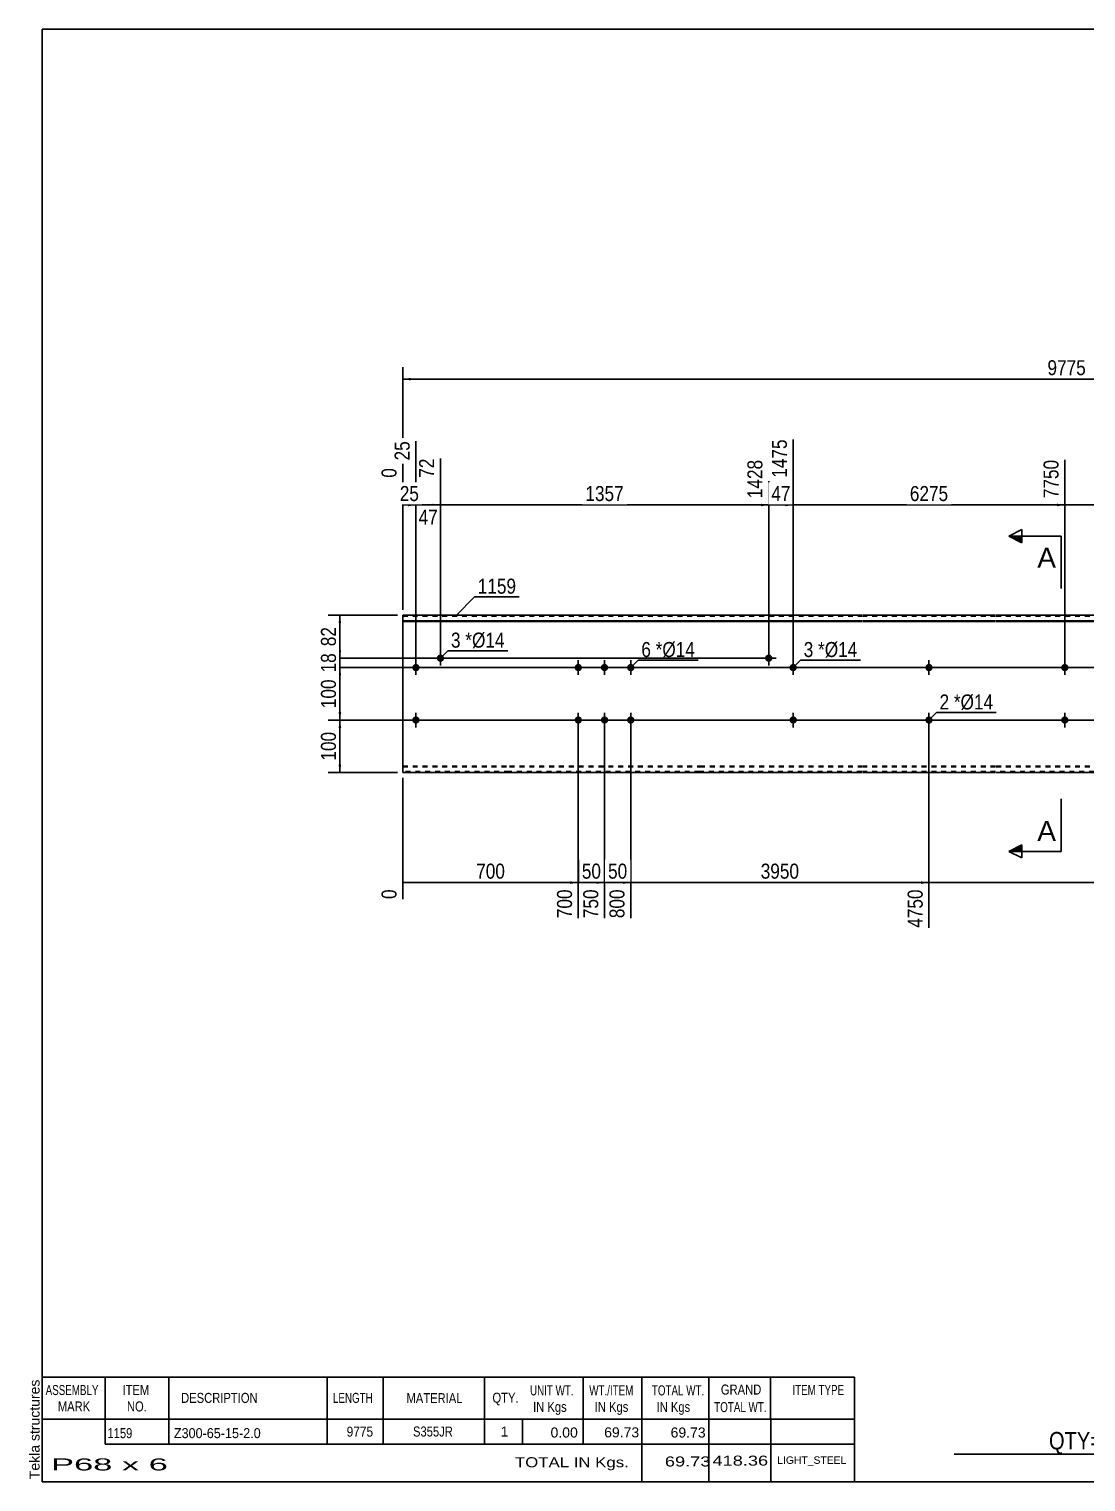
# Model space of a CAD drawing. Header units: millimetres. Extents: x -71 to 331, y -150 to 127.
# Drawn here: x -71.3 to 130.2, y -150.3 to 126.8 of the extents above; entities that cross this region are included whole.
import ezdxf

# ---------------------------------------------------------------- set-up
doc = ezdxf.new("R2010")
doc.units = ezdxf.units.MM
doc.linetypes.add('DXK_LINE_DOT1', pattern=[1.8814, 0.9407, -0.9407])
doc.styles.add('Arial', font='ARIAL.TTF', dxfattribs={"height": 0.2})
doc.styles.add('Arial Narrow', font='ARIALN.TTF', dxfattribs={"height": 0.2})

# ---------------------------------------------------------------- blocks, each defined once
blk = doc.blocks.new('Unknown-629086702-2102')
at = {"color": 5, "linetype": 'Continuous'}
for p, q in [((331.25, 126.75), (-68.75, 126.75)), ((-68.75, 126.75), (-68.75, -150.25)), ((331.25, -150.25), (331.25, 126.75)), ((-68.75, -150.25), (331.25, -150.25))]:
    blk.add_line(p, q, dxfattribs=at)
at = {"color": 174, "linetype": 'Continuous', "style": 'Arial'}
blk.add_text('Tekla structures', height=1.9102, rotation=90, dxfattribs=at).set_placement((-69.25, -149.75))
blk = doc.blocks.new('Bolt-629086702-1223 - 1203')
at = {"linetype": 'Continuous'}
blk.add_hatch(color=3, dxfattribs=at).paths.add_polyline_path([(1.8, 5, -1), (3.2, 5, -1)])
at = {"color": 3, "linetype": 'Continuous'}
for p, q in [((2.5, 3.6), (2.5, 6.4)), ((1.1, 5), (3.9, 5))]:
    blk.add_line(p, q, dxfattribs=at)
blk = doc.blocks.new('Part-629086702-1218 - 1203')
at = {"color": 2, "linetype": 'Continuous'}
for p, q in [((20.27, 15), (0, 15)), ((0, 15), (0, -15)), ((0, 13.94), (20.27, 13.94)), ((56.56, 15), (20.37, 15)), ((20.37, 13.94), (56.56, 13.94)), ((87.52, 15), (56.66, 15)), ((56.66, 13.94), (87.52, 13.94)), ((113.02, 15), (87.62, 15)), ((87.62, 13.94), (113.02, 13.94)), ((139.32, 15), (113.12, 15)), ((113.12, 13.94), (139.32, 13.94)), ((170.23, 15), (139.42, 15)), ((139.42, 13.94), (170.23, 13.94)), ((206.53, 15), (170.33, 15)), ((170.33, 13.94), (206.53, 13.94)), ((237.44, 15), (206.63, 15)), ((206.63, 13.94), (237.44, 13.94)), ((253.14, 15), (237.54, 15)), ((237.54, 13.94), (253.14, 13.94)), ((253.14, -15), (253.14, 15)), ((0, 13.8), (20.27, 13.8)), ((20.37, 13.8), (56.56, 13.8)), ((56.66, 13.8), (87.52, 13.8)), ((87.62, 13.8), (113.02, 13.8)), ((113.12, 13.8), (139.32, 13.8)), ((139.42, 13.8), (170.23, 13.8)), ((170.33, 13.8), (206.53, 13.8)), ((206.63, 13.8), (237.44, 13.8)), ((237.54, 13.8), (253.14, 13.8)), ((20.27, -15), (0, -15)), ((56.56, -15), (20.37, -15)), ((87.52, -15), (56.66, -15)), ((113.02, -15), (87.62, -15)), ((139.32, -15), (113.12, -15)), ((170.23, -15), (139.42, -15)), ((206.53, -15), (170.33, -15)), ((237.44, -15), (206.63, -15)), ((253.14, -15), (237.54, -15))]:
    blk.add_line(p, q, dxfattribs=at)
at = {"color": 7, "linetype": 'DXK_LINE_DOT1'}
for p, q in [((0, 14.8), (20.27, 14.8)), ((20.37, 14.8), (56.56, 14.8)), ((56.66, 14.8), (87.52, 14.8)), ((87.62, 14.8), (113.02, 14.8)), ((113.12, 14.8), (139.32, 14.8)), ((139.42, 14.8), (170.23, 14.8)), ((170.33, 14.8), (206.53, 14.8)), ((206.63, 14.8), (237.44, 14.8)), ((237.54, 14.8), (253.14, 14.8)), ((0, -13.8), (20.27, -13.8)), ((20.37, -13.8), (56.56, -13.8)), ((56.66, -13.8), (87.52, -13.8)), ((87.62, -13.8), (113.02, -13.8)), ((113.12, -13.8), (139.32, -13.8)), ((139.42, -13.8), (170.23, -13.8)), ((170.33, -13.8), (206.53, -13.8)), ((206.63, -13.8), (237.44, -13.8)), ((237.54, -13.8), (253.14, -13.8)), ((0, -13.94), (20.27, -13.94)), ((20.27, -14.8), (0, -14.8)), ((20.37, -13.94), (56.56, -13.94)), ((56.56, -14.8), (20.37, -14.8)), ((56.66, -13.94), (87.52, -13.94)), ((87.52, -14.8), (56.66, -14.8)), ((87.62, -13.94), (113.02, -13.94)), ((113.02, -14.8), (87.62, -14.8)), ((113.12, -13.94), (139.32, -13.94)), ((139.32, -14.8), (113.12, -14.8)), ((139.42, -13.94), (170.23, -13.94)), ((170.23, -14.8), (139.42, -14.8)), ((170.33, -13.94), (206.53, -13.94)), ((206.53, -14.8), (170.33, -14.8)), ((206.63, -13.94), (237.44, -13.94)), ((237.44, -14.8), (206.63, -14.8)), ((237.54, -13.94), (253.14, -13.94)), ((253.14, -14.8), (237.54, -14.8))]:
    blk.add_line(p, q, dxfattribs=at)
blk = doc.blocks.new('Bolt-629086702-1219 - 1203')
at = {"linetype": 'Continuous'}
for points in [[(32.76, 5, -1), (34.16, 5, -1)], [(37.76, 5, -1), (39.16, 5, -1)], [(42.76, 5, -1), (44.16, 5, -1)], [(32.76, -5, -1), (34.16, -5, -1)], [(37.76, -5, -1), (39.16, -5, -1)], [(42.76, -5, -1), (44.16, -5, -1)]]:
    blk.add_hatch(color=3, dxfattribs=at).paths.add_polyline_path(points)
at = {"color": 3, "linetype": 'Continuous'}
for p, q in [((33.46, 3.6), (33.46, 6.4)), ((38.46, 3.6), (38.46, 6.4)), ((43.46, 3.6), (43.46, 6.4)), ((32.06, 5), (34.86, 5)), ((37.06, 5), (39.86, 5)), ((42.06, 5), (44.86, 5)), ((32.06, -5), (34.86, -5)), ((33.46, -6.4), (33.46, -3.6)), ((37.06, -5), (39.86, -5)), ((38.46, -6.4), (38.46, -3.6)), ((42.06, -5), (44.86, -5)), ((43.46, -6.4), (43.46, -3.6))]:
    blk.add_line(p, q, dxfattribs=at)
blk = doc.blocks.new('Bolt-629086702-1220 - 1203')
at = {"linetype": 'Continuous'}
blk.add_hatch(color=3, dxfattribs=at).paths.add_polyline_path([(69.06, 6.79, -1), (70.46, 6.79, -1)])
at = {"color": 3, "linetype": 'Continuous'}
for p, q in [((68.36, 6.79), (71.16, 6.79)), ((69.76, 5.39), (69.76, 8.19))]:
    blk.add_line(p, q, dxfattribs=at)
blk = doc.blocks.new('Bolt-629086702-1221 - 1203')
at = {"linetype": 'Continuous'}
blk.add_hatch(color=3, dxfattribs=at).paths.add_polyline_path([(6.47, 6.79, -1), (7.87, 6.79, -1)])
at = {"color": 3, "linetype": 'Continuous'}
for p, q in [((5.77, 6.79), (8.57, 6.79)), ((7.17, 5.39), (7.17, 8.19))]:
    blk.add_line(p, q, dxfattribs=at)
blk = doc.blocks.new('Bolt-629086702-1222 - 1203')
at = {"linetype": 'Continuous'}
blk.add_hatch(color=3, dxfattribs=at).paths.add_polyline_path([(73.73, 5, -1), (75.13, 5, -1)])
at = {"color": 3, "linetype": 'Continuous'}
for p, q in [((74.43, 3.6), (74.43, 6.4)), ((73.03, 5), (75.83, 5))]:
    blk.add_line(p, q, dxfattribs=at)
blk = doc.blocks.new('Bolt-629086702-1231 - 1203')
at = {"linetype": 'Continuous'}
blk.add_hatch(color=3, dxfattribs=at).paths.add_polyline_path([(1.8, -5, -1), (3.2, -5, -1)])
at = {"color": 3, "linetype": 'Continuous'}
for p, q in [((1.1, -5), (3.9, -5)), ((2.5, -6.4), (2.5, -3.6))]:
    blk.add_line(p, q, dxfattribs=at)
blk = doc.blocks.new('Bolt-629086702-1232 - 1203')
at = {"linetype": 'Continuous'}
blk.add_hatch(color=3, dxfattribs=at).paths.add_polyline_path([(73.73, -5, -1), (75.13, -5, -1)])
at = {"color": 3, "linetype": 'Continuous'}
for p, q in [((73.03, -5), (75.83, -5)), ((74.43, -6.4), (74.43, -3.6))]:
    blk.add_line(p, q, dxfattribs=at)
blk = doc.blocks.new('Bolt-629086702-1233 - 1203')
at = {"linetype": 'Continuous'}
for points in [[(125.52, 5, -1), (126.92, 5, -1)], [(249.94, 5, -1), (251.34, 5, -1)]]:
    blk.add_hatch(color=3, dxfattribs=at).paths.add_polyline_path(points)
at = {"color": 3, "linetype": 'Continuous'}
for p, q in [((126.22, 3.6), (126.22, 6.4)), ((250.64, 3.6), (250.64, 6.4)), ((124.82, 5), (127.62, 5)), ((249.24, 5), (252.04, 5))]:
    blk.add_line(p, q, dxfattribs=at)
blk = doc.blocks.new('Bolt-629086702-1234 - 1203')
at = {"linetype": 'Continuous'}
for points in [[(125.52, -5, -1), (126.92, -5, -1)], [(249.94, -5, -1), (251.34, -5, -1)]]:
    blk.add_hatch(color=3, dxfattribs=at).paths.add_polyline_path(points)
at = {"color": 3, "linetype": 'Continuous'}
for p, q in [((124.82, -5), (127.62, -5)), ((126.22, -6.4), (126.22, -3.6)), ((249.24, -5), (252.04, -5)), ((250.64, -6.4), (250.64, -3.6))]:
    blk.add_line(p, q, dxfattribs=at)
blk = doc.blocks.new('Bolt-629086702-1235 - 1203')
at = {"linetype": 'Continuous'}
for points in [[(101.02, 5, -1), (99.62, 5, -1)], [(101.02, -5, -1), (99.62, -5, -1)]]:
    blk.add_hatch(color=3, dxfattribs=at).paths.add_polyline_path(points)
at = {"color": 3, "linetype": 'Continuous'}
for p, q in [((100.32, 6.4), (100.32, 3.6)), ((98.92, 5), (101.72, 5)), ((98.92, -5), (101.72, -5)), ((100.32, -3.6), (100.32, -6.4))]:
    blk.add_line(p, q, dxfattribs=at)
blk = doc.blocks.new('StraightDimension-629086702-1392 - 1203')
at = {"linetype": 'Continuous'}
for points in [[(264.25, 8.41), (264, 6.91), (263.75, 8.41)], [(263.75, 3.5), (264, 5), (264.25, 3.5)]]:
    blk.add_hatch(color=7, dxfattribs=at).paths.add_polyline_path(points)
at = {"color": 7, "linetype": 'Continuous'}
for p, q in [((220.72, 6.91), (266.4, 6.91)), ((264, 5), (264, 6.91)), ((3.5, 5), (266.4, 5))]:
    blk.add_line(p, q, dxfattribs=at)
at = {"color": 0}
blk.add_wipeout([(263.85, 8.38), (259.65, 8.38), (259.65, 3.53), (263.85, 3.53)], dxfattribs=at)
at = {"color": 3, "style": 'Arial Narrow'}
blk.add_text('19', height=2.863, rotation=90.0002, dxfattribs=at).set_placement((263.25, 4.13))
blk = doc.blocks.new('StraightDimension-629086702-1284 - 1203')
at = {"linetype": 'Continuous'}
blk.add_hatch(color=7, dxfattribs=at).paths.add_polyline_path([(5.67, 36.25), (7.17, 36), (5.67, 35.75)])
at = {"color": 7, "linetype": 'Continuous'}
for p, q in [((2.5, 6), (2.5, 48.16)), ((7.17, 7.79), (7.17, 44.86)), ((2.5, 36), (7.17, 36))]:
    blk.add_line(p, q, dxfattribs=at)
at = {"color": 0, "linetype": 'Continuous'}
blk.add_wipeout([(6.57, 45.46), (2.37, 45.46), (2.37, 40.6), (6.57, 40.6)], dxfattribs=at)
at = {"color": 0}
blk.add_wipeout([(7.26, 31.65), (7.26, 35.85), (2.41, 35.85), (2.41, 31.65)], dxfattribs=at)
at = {"color": 3, "linetype": 'Continuous', "style": 'Arial Narrow'}
blk.add_text('72', height=2.863, rotation=90.0002, dxfattribs=at).set_placement((5.97, 41.2))
at = {"color": 3, "style": 'Arial Narrow'}
blk.add_text('47', height=2.863, dxfattribs=at).set_placement((3.01, 32.25))
blk = doc.blocks.new('StraightDimension-629086702-1411 - 1203')
at = {"linetype": 'Continuous'}
for points in [[(1.5, 59.75), (0, 60), (1.5, 60.25)], [(251.64, 60.25), (253.14, 60), (251.64, 59.75)]]:
    blk.add_hatch(color=7, dxfattribs=at).paths.add_polyline_path(points)
at = {"color": 7, "linetype": 'Continuous'}
for p, q in [((0, 16), (0, 62.25)), ((253.14, 16), (253.14, 62.25)), ((0, 60), (253.14, 60))]:
    blk.add_line(p, q, dxfattribs=at)
at = {"color": 0}
blk.add_wipeout([(130.82, 60.15), (130.82, 64.35), (122.31, 64.35), (122.31, 60.15)], dxfattribs=at)
at = {"color": 3, "style": 'Arial Narrow'}
blk.add_text('9775', height=2.863, dxfattribs=at).set_placement((122.91, 60.75))
blk = doc.blocks.new('StraightDimension-629086702-1283 - 1203')
at = {"linetype": 'Continuous'}
blk.add_hatch(color=7, dxfattribs=at).paths.add_polyline_path([(68.26, 36.25), (69.76, 36), (68.26, 35.75)])
at = {"color": 7, "linetype": 'Continuous'}
for p, q in [((7.17, 7.79), (7.17, 44.86)), ((69.76, 7.79), (69.76, 44.61)), ((7.17, 36), (69.76, 36))]:
    blk.add_line(p, q, dxfattribs=at)
at = {"color": 0, "linetype": 'Continuous'}
blk.add_wipeout([(69.16, 45.21), (64.96, 45.21), (64.96, 36.7), (69.16, 36.7)], dxfattribs=at)
at = {"color": 0}
blk.add_wipeout([(42.72, 36.15), (42.72, 40.35), (34.21, 40.35), (34.21, 36.15)], dxfattribs=at)
at = {"color": 3, "linetype": 'Continuous', "style": 'Arial Narrow'}
blk.add_text('1428', height=2.863, rotation=90.0002, dxfattribs=at).set_placement((68.56, 37.3))
at = {"color": 3, "style": 'Arial Narrow'}
blk.add_text('1357', height=2.863, dxfattribs=at).set_placement((34.81, 36.75))
blk = doc.blocks.new('StraightDimension-629086702-1342 - 1203')
at = {"linetype": 'Continuous'}
blk.add_hatch(color=7, dxfattribs=at).paths.add_polyline_path([(98.82, -35.75), (100.32, -36), (98.82, -36.25)])
at = {"color": 7, "linetype": 'Continuous'}
for p, q in [((43.46, -6), (43.46, -42.78)), ((100.32, -6), (100.32, -44.61)), ((43.46, -36), (100.32, -36))]:
    blk.add_line(p, q, dxfattribs=at)
at = {"color": 0}
blk.add_wipeout([(76.15, -35.85), (76.15, -31.65), (67.64, -31.65), (67.64, -35.85)], dxfattribs=at)
at = {"color": 0, "linetype": 'Continuous'}
blk.add_wipeout([(99.72, -36.7), (95.52, -36.7), (95.52, -45.21), (99.72, -45.21)], dxfattribs=at)
at = {"color": 3, "style": 'Arial Narrow'}
blk.add_text('3950', height=2.863, dxfattribs=at).set_placement((68.24, -35.25))
at = {"color": 3, "linetype": 'Continuous', "style": 'Arial Narrow'}
blk.add_text('4750', height=2.863, rotation=90.0002, dxfattribs=at).set_placement((99.12, -44.61))
blk = doc.blocks.new('StraightDimension-629086702-1282 - 1203')
at = {"linetype": 'Continuous'}
blk.add_hatch(color=7, dxfattribs=at).paths.add_polyline_path([(72.93, 36.25), (74.43, 36), (72.93, 35.75)])
at = {"color": 7, "linetype": 'Continuous'}
for p, q in [((74.43, 6), (74.43, 48.51)), ((69.76, 7.79), (69.76, 44.61)), ((69.76, 36), (74.43, 36))]:
    blk.add_line(p, q, dxfattribs=at)
at = {"color": 0}
blk.add_wipeout([(74.52, 36.15), (74.52, 40.35), (69.66, 40.35), (69.66, 36.15)], dxfattribs=at)
at = {"color": 0, "linetype": 'Continuous'}
blk.add_wipeout([(73.83, 49.11), (69.63, 49.11), (69.63, 40.6), (73.83, 40.6)], dxfattribs=at)
at = {"color": 3, "linetype": 'Continuous', "style": 'Arial Narrow'}
blk.add_text('1475', height=2.863, rotation=90.0002, dxfattribs=at).set_placement((73.23, 41.2))
at = {"color": 3, "style": 'Arial Narrow'}
blk.add_text('47', height=2.863, dxfattribs=at).set_placement((70.26, 36.75))
blk = doc.blocks.new('StraightDimension-629086702-1361 - 1203')
at = {"linetype": 'Continuous'}
for points in [[(-12.25, 13.5), (-12, 15), (-11.75, 13.5)], [(-11.75, 8.29), (-12, 6.79), (-12.25, 8.29)]]:
    blk.add_hatch(color=7, dxfattribs=at).paths.add_polyline_path(points)
at = {"color": 7, "linetype": 'Continuous'}
for p, q in [((-1, 15), (-14.25, 15)), ((-12, 6.79), (-12, 15)), ((68.76, 6.79), (-14.25, 6.79))]:
    blk.add_line(p, q, dxfattribs=at)
at = {"color": 0}
blk.add_wipeout([(-12.15, 13.32), (-16.35, 13.32), (-16.35, 8.47), (-12.15, 8.47)], dxfattribs=at)
at = {"color": 3, "style": 'Arial Narrow'}
blk.add_text('82', height=2.863, rotation=90.0002, dxfattribs=at).set_placement((-12.75, 9.07))
blk = doc.blocks.new('StraightDimension-629086702-1344 - 1203')
at = {"linetype": 'Continuous'}
blk.add_hatch(color=7, dxfattribs=at).paths.add_polyline_path([(36.96, -35.75), (38.46, -36), (36.96, -36.25)])
at = {"color": 7, "linetype": 'Continuous'}
for p, q in [((33.46, -6), (33.46, -42.78)), ((38.46, -6), (38.46, -42.78)), ((33.46, -36), (38.46, -36))]:
    blk.add_line(p, q, dxfattribs=at)
at = {"color": 0}
blk.add_wipeout([(38.39, -35.85), (38.39, -31.65), (33.53, -31.65), (33.53, -35.85)], dxfattribs=at)
at = {"color": 3, "style": 'Arial Narrow'}
blk.add_text('50', height=2.863, dxfattribs=at).set_placement((34.13, -35.25))
at = {"color": 0, "linetype": 'Continuous'}
blk.add_wipeout([(37.86, -36.7), (33.66, -36.7), (33.66, -43.38), (37.86, -43.38)], dxfattribs=at)
at = {"color": 3, "linetype": 'Continuous', "style": 'Arial Narrow'}
blk.add_text('750', height=2.863, rotation=90.0002, dxfattribs=at).set_placement((37.26, -42.78))
blk = doc.blocks.new('StraightDimension-629086702-1280 - 1203')
at = {"linetype": 'Continuous'}
blk.add_hatch(color=7, dxfattribs=at).paths.add_polyline_path([(151.01, 36.25), (152.51, 36), (151.01, 35.75)])
at = {"color": 7, "linetype": 'Continuous'}
for p, q in [((126.22, 6), (126.22, 44.61)), ((152.51, 6), (152.51, 44.61)), ((126.22, 36), (152.51, 36))]:
    blk.add_line(p, q, dxfattribs=at)
at = {"color": 0, "linetype": 'Continuous'}
blk.add_wipeout([(151.91, 45.21), (147.71, 45.21), (147.71, 36.7), (151.91, 36.7)], dxfattribs=at)
at = {"color": 0}
blk.add_wipeout([(142.71, 36.15), (142.71, 40.35), (136.02, 40.35), (136.02, 36.15)], dxfattribs=at)
at = {"color": 3, "linetype": 'Continuous', "style": 'Arial Narrow'}
blk.add_text('8075', height=2.863, rotation=90.0002, dxfattribs=at).set_placement((151.31, 37.3))
at = {"color": 3, "style": 'Arial Narrow'}
blk.add_text('325', height=2.863, dxfattribs=at).set_placement((136.62, 36.75))
blk = doc.blocks.new('StraightDimension-629086702-1364 - 1203')
at = {"linetype": 'Continuous'}
for points in [[(-12.25, -6.5), (-12, -5), (-11.75, -6.5)], [(-11.75, -13.5), (-12, -15), (-12.25, -13.5)]]:
    blk.add_hatch(color=7, dxfattribs=at).paths.add_polyline_path(points)
at = {"color": 7, "linetype": 'Continuous'}
for p, q in [((125.22, -5), (-14.25, -5)), ((-12, -15), (-12, -5)), ((-1, -15), (-14.25, -15))]:
    blk.add_line(p, q, dxfattribs=at)
at = {"color": 0}
blk.add_wipeout([(-12.15, -6.66), (-16.35, -6.66), (-16.35, -13.34), (-12.15, -13.34)], dxfattribs=at)
at = {"color": 3, "style": 'Arial Narrow'}
blk.add_text('100', height=2.863, rotation=90.0002, dxfattribs=at).set_placement((-12.75, -12.74))
blk = doc.blocks.new('StraightDimension-629086702-1363 - 1203')
at = {"linetype": 'Continuous'}
for points in [[(-12.25, 3.5), (-12, 5), (-11.75, 3.5)], [(-11.75, -3.5), (-12, -5), (-12.25, -3.5)]]:
    blk.add_hatch(color=7, dxfattribs=at).paths.add_polyline_path(points)
at = {"color": 7, "linetype": 'Continuous'}
for p, q in [((125.22, 5), (-14.25, 5)), ((-12, -5), (-12, 5)), ((125.22, -5), (-14.25, -5))]:
    blk.add_line(p, q, dxfattribs=at)
at = {"color": 0}
blk.add_wipeout([(-12.15, 3.34), (-16.35, 3.34), (-16.35, -3.34), (-12.15, -3.34)], dxfattribs=at)
at = {"color": 3, "style": 'Arial Narrow'}
blk.add_text('100', height=2.863, rotation=90.0002, dxfattribs=at).set_placement((-12.75, -2.74))
blk = doc.blocks.new('StraightDimension-629086702-1341 - 1203')
at = {"linetype": 'Continuous'}
blk.add_hatch(color=7, dxfattribs=at).paths.add_polyline_path([(251.64, -35.75), (253.14, -36), (251.64, -36.25)])
at = {"color": 7, "linetype": 'Continuous'}
for p, q in [((100.32, -6), (100.32, -44.61)), ((253.14, -16), (253.14, -44.61)), ((100.32, -36), (253.14, -36))]:
    blk.add_line(p, q, dxfattribs=at)
at = {"color": 0}
blk.add_wipeout([(180.99, -35.85), (180.99, -31.65), (172.47, -31.65), (172.47, -35.85)], dxfattribs=at)
at = {"color": 0, "linetype": 'Continuous'}
blk.add_wipeout([(252.54, -36.7), (248.34, -36.7), (248.34, -45.21), (252.54, -45.21)], dxfattribs=at)
at = {"color": 3, "style": 'Arial Narrow'}
blk.add_text('5025', height=2.863, dxfattribs=at).set_placement((173.07, -35.25))
at = {"color": 3, "linetype": 'Continuous', "style": 'Arial Narrow'}
blk.add_text('9775', height=2.863, rotation=90.0002, dxfattribs=at).set_placement((251.94, -44.61))
blk = doc.blocks.new('StraightDimension-629086702-1362 - 1203')
at = {"linetype": 'Continuous'}
for points in [[(-11.75, 8.29), (-12, 6.79), (-12.25, 8.29)], [(-12.25, 3.5), (-12, 5), (-11.75, 3.5)]]:
    blk.add_hatch(color=7, dxfattribs=at).paths.add_polyline_path(points)
at = {"color": 7, "linetype": 'Continuous'}
for p, q in [((68.76, 6.79), (-14.25, 6.79)), ((-12, 5), (-12, 6.79)), ((125.22, 5), (-14.25, 5))]:
    blk.add_line(p, q, dxfattribs=at)
at = {"color": 0}
blk.add_wipeout([(-12.15, 8.32), (-16.35, 8.32), (-16.35, 3.47), (-12.15, 3.47)], dxfattribs=at)
at = {"color": 3, "style": 'Arial Narrow'}
blk.add_text('18', height=2.863, rotation=90.0002, dxfattribs=at).set_placement((-12.75, 4.07))
blk = doc.blocks.new('StraightDimension-629086702-1393 - 1203')
at = {"linetype": 'Continuous'}
for points in [[(263.75, 3.5), (264, 5), (264.25, 3.5)], [(264.25, -3.5), (264, -5), (263.75, -3.5)]]:
    blk.add_hatch(color=7, dxfattribs=at).paths.add_polyline_path(points)
at = {"color": 7, "linetype": 'Continuous'}
for p, q in [((3.5, 5), (266.4, 5)), ((264, -5), (264, 5)), ((3.5, -5), (266.4, -5))]:
    blk.add_line(p, q, dxfattribs=at)
at = {"color": 0}
blk.add_wipeout([(263.85, 3.34), (259.65, 3.34), (259.65, -3.34), (263.85, -3.34)], dxfattribs=at)
at = {"color": 3, "style": 'Arial Narrow'}
blk.add_text('100', height=2.863, rotation=90.0002, dxfattribs=at).set_placement((263.25, -2.74))
blk = doc.blocks.new('StraightDimension-629086702-1394 - 1203')
at = {"linetype": 'Continuous'}
for points in [[(263.75, -6.5), (264, -5), (264.25, -6.5)], [(264.25, -13.5), (264, -15), (263.75, -13.5)]]:
    blk.add_hatch(color=7, dxfattribs=at).paths.add_polyline_path(points)
at = {"color": 7, "linetype": 'Continuous'}
for p, q in [((3.5, -5), (266.4, -5)), ((264, -15), (264, -5)), ((254.14, -15), (266.4, -15))]:
    blk.add_line(p, q, dxfattribs=at)
at = {"color": 0}
blk.add_wipeout([(263.85, -6.66), (259.65, -6.66), (259.65, -13.34), (263.85, -13.34)], dxfattribs=at)
at = {"color": 3, "style": 'Arial Narrow'}
blk.add_text('100', height=2.863, rotation=90.0002, dxfattribs=at).set_placement((263.25, -12.74))
blk = doc.blocks.new('StraightDimension-629086702-1345 - 1203')
at = {"linetype": 'Continuous'}
blk.add_hatch(color=7, dxfattribs=at).paths.add_polyline_path([(31.96, -35.75), (33.46, -36), (31.96, -36.25)])
at = {"color": 7, "linetype": 'Continuous'}
for p, q in [((33.46, -6), (33.46, -42.78)), ((0, -16), (0, -39.13)), ((0, -36), (33.46, -36))]:
    blk.add_line(p, q, dxfattribs=at)
at = {"color": 0}
blk.add_wipeout([(20.07, -35.85), (20.07, -31.65), (13.39, -31.65), (13.39, -35.85)], dxfattribs=at)
at = {"color": 0, "linetype": 'Continuous'}
for points in [[(-0.6, -36.7), (-4.8, -36.7), (-4.8, -39.73), (-0.6, -39.73)], [(32.86, -36.7), (28.66, -36.7), (28.66, -43.38), (32.86, -43.38)]]:
    blk.add_wipeout(points, dxfattribs=at)
at = {"color": 3, "style": 'Arial Narrow'}
blk.add_text('700', height=2.863, dxfattribs=at).set_placement((13.99, -35.25))
at = {"color": 3, "linetype": 'Continuous', "style": 'Arial Narrow'}
for s, height, p in [('0', 2.86, (-1.2, -39.13)), ('700', 2.863, (32.26, -42.78))]:
    blk.add_text(s, height=height, rotation=90.0002, dxfattribs=at).set_placement(p)
blk = doc.blocks.new('StraightDimension-629086702-1281 - 1203')
at = {"linetype": 'Continuous'}
blk.add_hatch(color=7, dxfattribs=at).paths.add_polyline_path([(124.72, 36.25), (126.22, 36), (124.72, 35.75)])
at = {"color": 7, "linetype": 'Continuous'}
for p, q in [((74.43, 6), (74.43, 48.51)), ((126.22, 6), (126.22, 44.61)), ((74.43, 36), (126.22, 36))]:
    blk.add_line(p, q, dxfattribs=at)
at = {"color": 0, "linetype": 'Continuous'}
blk.add_wipeout([(125.62, 45.21), (121.42, 45.21), (121.42, 36.7), (125.62, 36.7)], dxfattribs=at)
at = {"color": 0}
blk.add_wipeout([(104.58, 36.15), (104.58, 40.35), (96.07, 40.35), (96.07, 36.15)], dxfattribs=at)
at = {"color": 3, "linetype": 'Continuous', "style": 'Arial Narrow'}
blk.add_text('7750', height=2.863, rotation=90.0002, dxfattribs=at).set_placement((125.02, 37.3))
at = {"color": 3, "style": 'Arial Narrow'}
blk.add_text('6275', height=2.863, dxfattribs=at).set_placement((96.67, 36.75))
blk = doc.blocks.new('StraightDimension-629086702-1285 - 1203')
at = {"linetype": 'Continuous'}
blk.add_hatch(color=7, dxfattribs=at).paths.add_polyline_path([(1, 36.25), (2.5, 36), (1, 35.75)])
at = {"color": 7, "linetype": 'Continuous'}
for p, q in [((2.5, 6), (2.5, 48.16)), ((0, 16), (0, 43.03)), ((0, 36), (2.5, 36))]:
    blk.add_line(p, q, dxfattribs=at)
at = {"color": 0, "linetype": 'Continuous'}
blk.add_wipeout([(1.9, 48.76), (-2.3, 48.76), (-2.3, 43.9), (1.9, 43.9)], dxfattribs=at)
at = {"color": 0}
blk.add_wipeout([(3.68, 36.15), (3.68, 40.35), (-1.18, 40.35), (-1.18, 36.15)], dxfattribs=at)
at = {"color": 0, "linetype": 'Continuous'}
blk.add_wipeout([(-0.6, 43.63), (-4.8, 43.63), (-4.8, 40.6), (-0.6, 40.6)], dxfattribs=at)
at = {"color": 3, "linetype": 'Continuous', "style": 'Arial Narrow'}
for s, height, p in [('25', 2.863, (1.3, 44.5)), ('0', 2.86, (-1.2, 41.2))]:
    blk.add_text(s, height=height, rotation=90.0002, dxfattribs=at).set_placement(p)
at = {"color": 3, "style": 'Arial Narrow'}
blk.add_text('25', height=2.863, dxfattribs=at).set_placement((-0.58, 36.75))
blk = doc.blocks.new('StraightDimension-629086702-1343 - 1203')
at = {"linetype": 'Continuous'}
blk.add_hatch(color=7, dxfattribs=at).paths.add_polyline_path([(41.96, -35.75), (43.46, -36), (41.96, -36.25)])
at = {"color": 7, "linetype": 'Continuous'}
for p, q in [((38.46, -6), (38.46, -42.78)), ((43.46, -6), (43.46, -42.78)), ((38.46, -36), (43.46, -36))]:
    blk.add_line(p, q, dxfattribs=at)
at = {"color": 0}
blk.add_wipeout([(43.39, -35.85), (43.39, -31.65), (38.53, -31.65), (38.53, -35.85)], dxfattribs=at)
at = {"color": 3, "style": 'Arial Narrow'}
blk.add_text('50', height=2.863, dxfattribs=at).set_placement((39.13, -35.25))
at = {"color": 0, "linetype": 'Continuous'}
blk.add_wipeout([(42.86, -36.7), (38.66, -36.7), (38.66, -43.38), (42.86, -43.38)], dxfattribs=at)
at = {"color": 3, "linetype": 'Continuous', "style": 'Arial Narrow'}
blk.add_text('800', height=2.863, rotation=90.0002, dxfattribs=at).set_placement((42.26, -42.78))
blk = doc.blocks.new('CBS_CALLOFF-629086702-2166')
at = {"color": 7, "linetype": 'Continuous'}
blk.add_line((105.13, -144.98), (221.36, -145), dxfattribs=at)
at = {"color": 3, "linetype": 'Continuous', "style": 'Arial Narrow'}
blk.add_text('QTY= 6 Nos.      COLD FORMED     MKD : P68', height=3.3405, dxfattribs=at).set_placement((123.2, -144.09))
blk = doc.blocks.new('CBS_BOM-629086702-2165')
at = {"color": 7, "linetype": 'Continuous'}
for p, q in [((-68.78, -138.28), (-68.78, -130.28)), ((-68.78, -130.28), (86.14, -130.28)), ((-56.78, -138.28), (-56.78, -130.28)), ((-44.59, -138.28), (-44.59, -130.28)), ((-14.43, -138.28), (-14.43, -130.28)), ((-3.75, -138.28), (-3.75, -130.28)), ((15.57, -138.28), (15.57, -130.28)), ((34.37, -138.28), (34.37, -130.28)), ((45.58, -138.28), (45.58, -130.28)), ((58.37, -138.28), (58.37, -130.28)), ((70.12, -138.28), (70.12, -130.28)), ((86.14, -130.29), (86.14, -138.27)), ((-68.78, -138.28), (86.14, -138.28)), ((-68.78, -143.08), (-68.78, -138.28)), ((-56.78, -143.08), (-56.78, -138.28)), ((-44.59, -143.08), (-44.59, -138.28)), ((-14.43, -143.08), (-14.43, -138.28)), ((-3.75, -143.08), (-3.75, -138.28)), ((15.57, -143.08), (15.57, -138.28)), ((22.83, -143.08), (22.83, -138.28)), ((34.37, -143.08), (34.37, -138.28)), ((45.58, -143.08), (45.58, -138.28)), ((58.37, -143.08), (58.37, -138.28)), ((70.14, -143.08), (70.14, -138.28)), ((86.14, -138.28), (86.14, -143.08)), ((-68.78, -150.28), (-68.78, -143.1)), ((-56.78, -143.08), (86.14, -143.08)), ((45.58, -150.28), (45.58, -143.1)), ((58.37, -150.28), (58.37, -143.1)), ((70.18, -150.28), (70.18, -143.1)), ((86.14, -143.08), (86.14, -150.28)), ((-68.78, -150.28), (86.14, -150.28))]:
    blk.add_line(p, q, dxfattribs=at)
at = {"color": 3, "linetype": 'Continuous', "style": 'Arial'}
for s, height, width, p in [('ASSEMBLY', 1.91, 0.7, (-68.1, -133.71)), ('ITEM', 1.91, 0.8, (-53.45, -133.71)), ('UNIT WT.', 1.91, 0.7, (24.26, -133.78)), ('WT./ITEM', 1.91, 0.7, (35.55, -133.78)), ('TOTAL WT.', 1.91, 0.7, (47.49, -133.78)), ('GRAND', 1.91, 0.8, (60.64, -133.62)), ('ITEM TYPE', 1.91, 0.7, (74.28, -133.7)), ('MARK', 1.91, 0.8, (-65.78, -136.84)), ('NO.', 1.91, 0.8, (-52.6, -136.84)), ('DESCRIPTION', 1.9102, 0.8, (-42.27, -135.21)), ('LENGTH', 1.91, 0.7, (-13.32, -135.21)), ('MATERIAL', 1.91, 0.8, (0.7, -135.26)), ('QTY.', 1.91, 0.8, (17.09, -135.18)), ('IN Kgs', 1.91, 0.8, (24.84, -136.92)), ('IN Kgs', 1.91, 0.8, (36.59, -136.92)), ('IN Kgs', 1.91, 0.8, (48.38, -136.92)), ('TOTAL WT.', 1.91, 0.7, (59.38, -136.96))]:
    blk.add_text(s, height=height, dxfattribs=dict(at, width=width)).set_placement(p)
at = {"color": 7, "linetype": 'Continuous', "style": 'Arial'}
for s, height, width, p in [('1159', 1.91, 0.8, (-56.32, -141.93)), ('Z300-65-15-2.0', 1.9102, 0.9, (-43.65, -141.93)), ('9775', 1.91, 0.85, (-10.71, -141.65)), ('S355JR', 1.91, 0.8, (1.94, -141.62))]:
    blk.add_text(s, height=height, dxfattribs=dict(at, width=width)).set_placement(p)
for s, p in [('1', (18.66, -141.62)), ('0.00', (28.17, -141.81)), ('69.73', (38.39, -141.78)), ('69.73', (51.06, -141.81))]:
    blk.add_text(s, height=1.91, dxfattribs=at).set_placement(p)
at = {"color": 6, "linetype": 'Continuous', "style": 'Arial'}
for s, height, width, p in [('P68 x 6', 2.292, 2.05, (-67.06, -148.09)), ('TOTAL IN Kgs.', 1.9102, 1.2, (21.38, -147.48)), ('69.73', 1.91, 1.3, (49.97, -147.33)), ('418.36', 1.91, 1.3, (59.04, -147.17))]:
    blk.add_text(s, height=height, dxfattribs=dict(at, width=width)).set_placement(p)
blk.add_text('LIGHT_STEEL', height=1.4135, dxfattribs=at).set_placement((71.39, -146.83))
blk = doc.blocks.new('Mark-629086702-1456 - 1203')
at = {"color": 0}
blk.add_wipeout([(47.31, 7.01), (47.31, 10.01), (45.48, 10.01), (45.48, 7.01)], dxfattribs=at)
blk.add_wipeout([(47.31, 7.01), (47.31, 10.01), (45.48, 10.01), (45.48, 7.01)], dxfattribs=at)
at = {"color": 7, "linetype": 'Continuous'}
blk.add_line((43.46, 5), (44.88, 6.41), dxfattribs=at)
at = {"color": 0}
blk.add_wipeout([(49.48, 7.01), (49.48, 10.01), (48.21, 10.01), (48.21, 7.01)], dxfattribs=at)
blk.add_wipeout([(49.48, 7.01), (49.48, 10.01), (48.21, 10.01), (48.21, 7.01)], dxfattribs=at)
at = {"color": 3, "style": 'Arial Narrow'}
blk.add_text('6', height=2.86, dxfattribs=at).set_placement((45.48, 7.01))
at = {"color": 0}
blk.add_wipeout([(55.7, 7.01), (55.7, 10.01), (49.48, 10.01), (49.48, 7.01)], dxfattribs=at)
blk.add_wipeout([(55.7, 7.01), (55.7, 10.01), (49.48, 10.01), (49.48, 7.01)], dxfattribs=at)
at = {"color": 7, "linetype": 'Continuous'}
blk.add_line((44.88, 6.41), (56.3, 6.41), dxfattribs=at)
at = {"color": 3, "style": 'Arial Narrow'}
for s, height, p in [('*', 2.86, (48.21, 7.01)), ('Ø14', 2.863, (49.48, 7.01))]:
    blk.add_text(s, height=height, dxfattribs=at).set_placement(p)
blk = doc.blocks.new('Mark-629086702-1414 - 1203')
at = {"color": 0}
blk.add_wipeout([(21.61, 19.09), (21.61, 22.09), (14.29, 22.09), (14.29, 19.09)], dxfattribs=at)
blk.add_wipeout([(21.61, 19.09), (21.61, 22.09), (14.29, 22.09), (14.29, 19.09)], dxfattribs=at)
at = {"color": 7, "linetype": 'Continuous'}
for p, q in [((10.16, 14.95), (13.69, 18.49)), ((13.69, 18.49), (22.21, 18.49))]:
    blk.add_line(p, q, dxfattribs=at)
at = {"color": 3, "style": 'Arial Narrow'}
blk.add_text('1159', height=2.863, dxfattribs=at).set_placement((14.29, 19.09))
blk = doc.blocks.new('MarkSet-629086702-1433 - 1203')
at = {"color": 0}
blk.add_wipeout([(11.01, 8.8), (11.01, 11.8), (9.18, 11.8), (9.18, 8.8)], dxfattribs=at)
blk.add_wipeout([(11.01, 8.8), (11.01, 11.8), (9.18, 11.8), (9.18, 8.8)], dxfattribs=at)
at = {"color": 7, "linetype": 'Continuous'}
blk.add_line((7.17, 6.79), (8.58, 8.2), dxfattribs=at)
at = {"color": 0}
blk.add_wipeout([(13.19, 8.8), (13.19, 11.8), (11.91, 11.8), (11.91, 8.8)], dxfattribs=at)
blk.add_wipeout([(13.19, 8.8), (13.19, 11.8), (11.91, 11.8), (11.91, 8.8)], dxfattribs=at)
at = {"color": 3, "style": 'Arial Narrow'}
blk.add_text('3', height=2.86, dxfattribs=at).set_placement((9.18, 8.8))
at = {"color": 0}
blk.add_wipeout([(19.4, 8.8), (19.4, 11.8), (13.19, 11.8), (13.19, 8.8)], dxfattribs=at)
blk.add_wipeout([(19.4, 8.8), (19.4, 11.8), (13.19, 11.8), (13.19, 8.8)], dxfattribs=at)
at = {"color": 7, "linetype": 'Continuous'}
blk.add_line((8.58, 8.2), (20, 8.2), dxfattribs=at)
at = {"color": 3, "style": 'Arial Narrow'}
for s, height, p in [('*', 2.86, (11.91, 8.8)), ('Ø14', 2.863, (13.19, 8.8))]:
    blk.add_text(s, height=height, dxfattribs=at).set_placement(p)
blk = doc.blocks.new('SectionMark-629086702-1270 - 1203')
at = {"linetype": 'Continuous'}
for points in [[(118.02, 30.05), (118.02, 28.8), (115.52, 30.05)], [(118.02, -28.8), (118.02, -30.05), (115.52, -30.05)]]:
    blk.add_hatch(color=30, dxfattribs=at).paths.add_polyline_path(points)
at = {"color": 30, "linetype": 'Continuous'}
for p, q in [((115.52, 30.05), (118.02, 31.3)), ((118.02, 28.8), (118.02, 31.3)), ((125.52, 30.05), (115.52, 30.05)), ((115.52, 30.05), (118.02, 28.8)), ((115.52, -30.05), (118.02, -28.8)), ((125.52, -30.05), (115.52, -30.05)), ((118.02, -31.3), (115.52, -30.05)), ((118.02, -28.8), (118.02, -31.3))]:
    blk.add_line(p, q, dxfattribs=at)
at = {"color": 0, "linetype": 'Continuous'}
for points in [[(124.52, 24.05), (124.52, 28.05), (120.97, 28.05), (120.97, 24.05)], [(124.52, -28.05), (124.52, -24.05), (120.97, -24.05), (120.97, -28.05)]]:
    blk.add_wipeout(points, dxfattribs=at)
at = {"color": 30, "linetype": 'Continuous'}
for p, q in [((125.52, 30.05), (125.52, 20.05)), ((125.52, -30.05), (125.52, -20.05))]:
    blk.add_line(p, q, dxfattribs=at)
at = {"color": 96, "linetype": 'Continuous', "style": 'Arial'}
for p in [(120.97, 24.05), (120.97, -28.05)]:
    blk.add_text('A', height=3.82, dxfattribs=at).set_placement(p)
blk = doc.blocks.new('MarkSet-629086702-1426 - 1203')
at = {"color": 0}
blk.add_wipeout([(78.27, 7.01), (78.27, 10.01), (76.44, 10.01), (76.44, 7.01)], dxfattribs=at)
blk.add_wipeout([(78.27, 7.01), (78.27, 10.01), (76.44, 10.01), (76.44, 7.01)], dxfattribs=at)
at = {"color": 7, "linetype": 'Continuous'}
blk.add_line((74.43, 5), (75.84, 6.41), dxfattribs=at)
at = {"color": 0}
blk.add_wipeout([(80.45, 7.01), (80.45, 10.01), (79.17, 10.01), (79.17, 7.01)], dxfattribs=at)
blk.add_wipeout([(80.45, 7.01), (80.45, 10.01), (79.17, 10.01), (79.17, 7.01)], dxfattribs=at)
at = {"color": 3, "style": 'Arial Narrow'}
blk.add_text('3', height=2.86, dxfattribs=at).set_placement((76.44, 7.01))
at = {"color": 0}
blk.add_wipeout([(86.66, 7.01), (86.66, 10.01), (80.45, 10.01), (80.45, 7.01)], dxfattribs=at)
blk.add_wipeout([(86.66, 7.01), (86.66, 10.01), (80.45, 10.01), (80.45, 7.01)], dxfattribs=at)
at = {"color": 7, "linetype": 'Continuous'}
blk.add_line((75.84, 6.41), (87.26, 6.41), dxfattribs=at)
at = {"color": 3, "style": 'Arial Narrow'}
for s, height, p in [('*', 2.86, (79.17, 7.01)), ('Ø14', 2.863, (80.45, 7.01))]:
    blk.add_text(s, height=height, dxfattribs=at).set_placement(p)
blk = doc.blocks.new('Mark-629086702-1458 - 1203')
at = {"color": 0}
blk.add_wipeout([(104.17, -2.99), (104.17, 0.01), (102.34, 0.01), (102.34, -2.99)], dxfattribs=at)
blk.add_wipeout([(104.17, -2.99), (104.17, 0.01), (102.34, 0.01), (102.34, -2.99)], dxfattribs=at)
at = {"color": 7, "linetype": 'Continuous'}
blk.add_line((100.32, -5), (101.74, -3.59), dxfattribs=at)
at = {"color": 0}
blk.add_wipeout([(106.34, -2.99), (106.34, 0.01), (105.07, 0.01), (105.07, -2.99)], dxfattribs=at)
blk.add_wipeout([(106.34, -2.99), (106.34, 0.01), (105.07, 0.01), (105.07, -2.99)], dxfattribs=at)
at = {"color": 3, "style": 'Arial Narrow'}
blk.add_text('2', height=2.86, dxfattribs=at).set_placement((102.34, -2.99))
at = {"color": 0}
blk.add_wipeout([(112.56, -2.99), (112.56, 0.01), (106.34, 0.01), (106.34, -2.99)], dxfattribs=at)
blk.add_wipeout([(112.56, -2.99), (112.56, 0.01), (106.34, 0.01), (106.34, -2.99)], dxfattribs=at)
at = {"color": 7, "linetype": 'Continuous'}
blk.add_line((101.74, -3.59), (113.16, -3.59), dxfattribs=at)
at = {"color": 3, "style": 'Arial Narrow'}
for s, height, p in [('*', 2.86, (105.07, -2.99)), ('Ø14', 2.863, (106.34, -2.99))]:
    blk.add_text(s, height=height, dxfattribs=at).set_placement(p)

msp = doc.modelspace()

# ---------------------------------------------------------------- block references
for name in ['Unknown-629086702-2102', 'Part-629086702-1218 - 1203', 'Bolt-629086702-1223 - 1203', 'Bolt-629086702-1221 - 1203', 'Bolt-629086702-1219 - 1203', 'Bolt-629086702-1220 - 1203', 'Bolt-629086702-1222 - 1203', 'Bolt-629086702-1235 - 1203', 'Bolt-629086702-1233 - 1203', 'Bolt-629086702-1231 - 1203', 'Bolt-629086702-1232 - 1203', 'Bolt-629086702-1234 - 1203', 'CBS_BOM-629086702-2165', 'CBS_CALLOFF-629086702-2166']:
    msp.add_blockref(name, (0, 0))

# ---------------------------------------------------------------- next in the draw order: block references
for name in ['StraightDimension-629086702-1392 - 1203', 'StraightDimension-629086702-1344 - 1203', 'StraightDimension-629086702-1342 - 1203']:
    msp.add_blockref(name, (0, 0))

# ---------------------------------------------------------------- next in the draw order: block references
for name in ['StraightDimension-629086702-1284 - 1203', 'StraightDimension-629086702-1364 - 1203']:
    msp.add_blockref(name, (0, 0))

# ---------------------------------------------------------------- next in the draw order: block references
msp.add_blockref('StraightDimension-629086702-1411 - 1203', (0, 0))

# ---------------------------------------------------------------- next in the draw order: block references
for name in ['StraightDimension-629086702-1283 - 1203', 'StraightDimension-629086702-1280 - 1203']:
    msp.add_blockref(name, (0, 0))

# ---------------------------------------------------------------- next in the draw order: block references
msp.add_blockref('StraightDimension-629086702-1282 - 1203', (0, 0))

# ---------------------------------------------------------------- next in the draw order: block references
for name in ['StraightDimension-629086702-1361 - 1203', 'StraightDimension-629086702-1363 - 1203']:
    msp.add_blockref(name, (0, 0))

# ---------------------------------------------------------------- next in the draw order: block references
for name in ['Mark-629086702-1414 - 1203', 'StraightDimension-629086702-1362 - 1203', 'StraightDimension-629086702-1341 - 1203']:
    msp.add_blockref(name, (0, 0))

# ---------------------------------------------------------------- next in the draw order: block references
for name in ['MarkSet-629086702-1433 - 1203', 'StraightDimension-629086702-1393 - 1203']:
    msp.add_blockref(name, (0, 0))

# ---------------------------------------------------------------- next in the draw order: block references
for name in ['StraightDimension-629086702-1285 - 1203', 'StraightDimension-629086702-1281 - 1203', 'Mark-629086702-1456 - 1203', 'StraightDimension-629086702-1394 - 1203']:
    msp.add_blockref(name, (0, 0))

# ---------------------------------------------------------------- next in the draw order: block references
for name in ['SectionMark-629086702-1270 - 1203', 'MarkSet-629086702-1426 - 1203', 'Mark-629086702-1458 - 1203', 'StraightDimension-629086702-1345 - 1203', 'StraightDimension-629086702-1343 - 1203']:
    msp.add_blockref(name, (0, 0))

doc.saveas('drawing.dxf')
